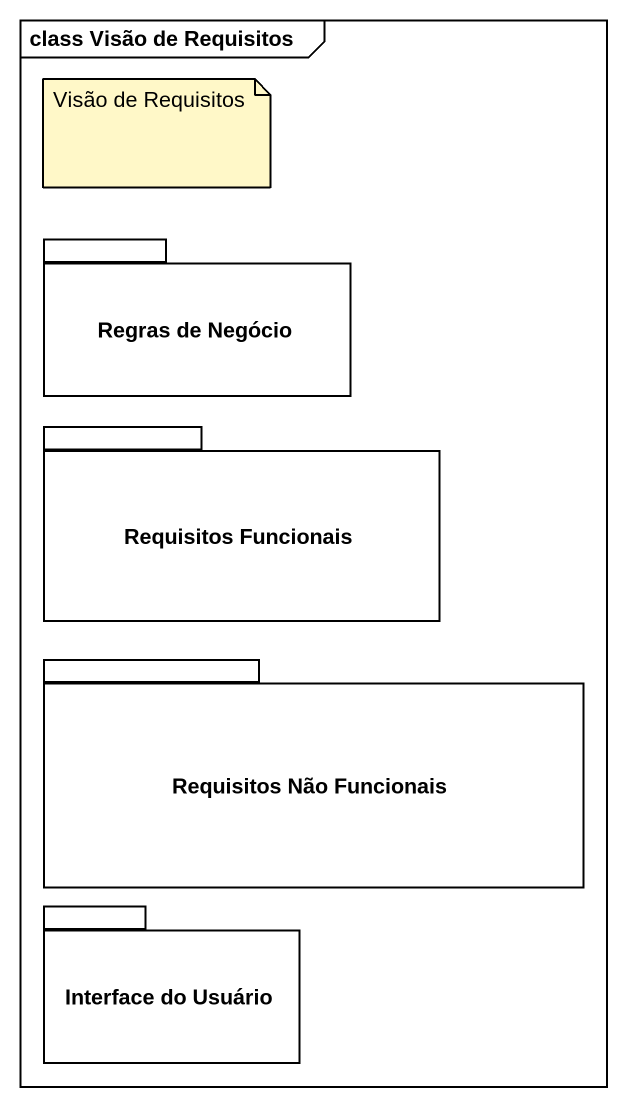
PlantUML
@startuml
mainframe class Visão de Requisitos
package "Regras de Negócio" as Regras_de_Negócio {
}
package "Requisitos Funcionais" as Requisitos_Funcionais {
}
package "Requisitos Não Funcionais" as Requisitos_Não_Funcionais {
}
package "Interface do Usuário" as Interface_do_Usuário {
}
note as N1
  Visão de Requisitos
end note
@enduml
